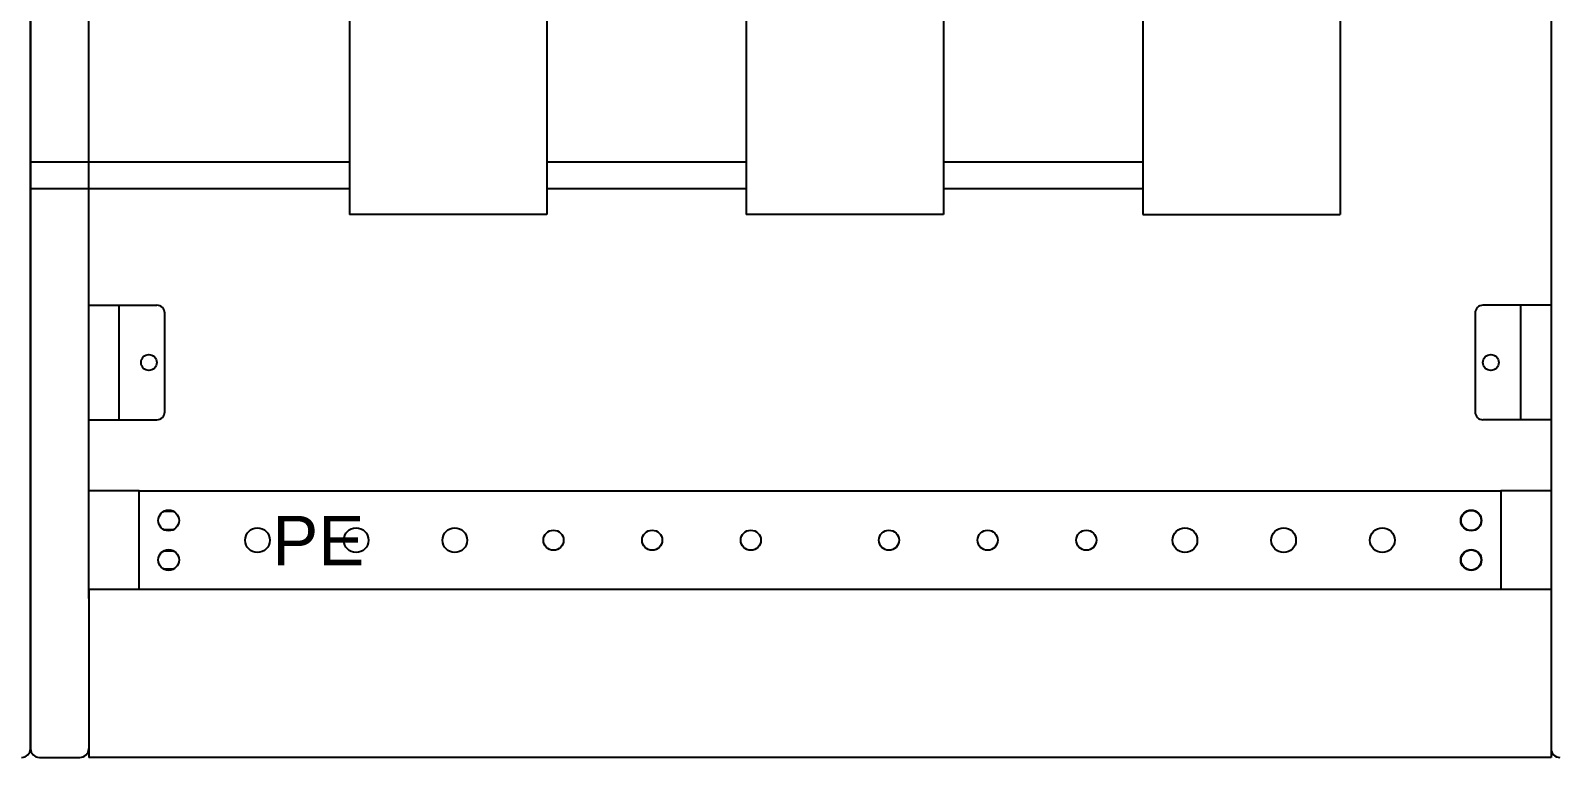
# Model space of a CAD drawing. Header units: inches. Extents: x 0 to 420, y 0 to 297.
# Drawn here: x 203.1 to 265, y 63.1 to 92.6 of the extents above; entities that cross this region are included whole.
import ezdxf
from ezdxf.enums import TextEntityAlignment as Align

# ---------------------------------------------------------------- set-up
doc = ezdxf.new("R2010")
doc.units = ezdxf.units.IN
doc.layers.add('Default', color=7, linetype='Continuous')
doc.layers.add('DV1_Default', color=7, linetype='Continuous')
doc.styles.add('SEACAD_arial_ttf', font='arial.ttf', dxfattribs={"height": 0.2})

# ---------------------------------------------------------------- blocks, each defined once
blk = doc.blocks.new('SE')
at = {"layer": 'DV1_Default', "color": 7, "linetype": 'Continuous', "ltscale": 25.4}
for p, q in [((203.145, 238.772), (203.145, 63.492)), ((203.145, 63.492), (203.145, 238.772)), ((203.145, 238.772), (203.145, 63.492)), ((203.145, 63.492), (203.145, 238.772)), ((205.505, 69.572), (205.505, 232.692)), ((264.785, 232.692), (264.785, 69.572)), ((216.081, 109.052), (216.081, 85.132)), ((224.081, 109.052), (224.081, 85.132)), ((232.161, 109.052), (232.161, 85.132)), ((240.161, 109.052), (240.161, 85.132)), ((248.241, 109.052), (248.241, 86.172)), ((256.241, 109.052), (256.241, 86.172)), ((205.505, 87.242), (203.145, 87.242)), ((216.081, 87.242), (205.505, 87.242)), ((232.161, 87.242), (224.081, 87.242)), ((248.241, 87.242), (240.161, 87.242)), ((205.505, 86.172), (203.145, 86.172)), ((216.081, 86.172), (205.505, 86.172)), ((232.161, 86.172), (224.081, 86.172)), ((248.241, 86.172), (240.161, 86.172)), ((248.241, 86.172), (248.241, 85.132)), ((256.241, 86.172), (256.241, 85.132)), ((224.081, 85.132), (216.081, 85.132)), ((240.161, 85.132), (232.161, 85.132)), ((248.241, 85.132), (256.241, 85.132)), ((205.505, 81.452), (206.585, 81.452)), ((206.585, 81.452), (206.745, 81.452)), ((206.745, 81.452), (207.065, 81.452)), ((206.745, 76.812), (206.745, 81.452)), ((207.065, 81.452), (208.265, 81.452)), ((208.585, 77.132), (208.585, 81.132)), ((261.705, 81.132), (261.705, 77.132)), ((263.225, 81.452), (262.025, 81.452)), ((263.545, 81.452), (263.225, 81.452)), ((263.705, 81.452), (263.545, 81.452)), ((263.545, 81.452), (263.545, 76.812)), ((264.785, 81.452), (263.705, 81.452)), ((205.505, 76.812), (206.585, 76.812)), ((206.585, 76.812), (206.745, 76.812)), ((206.745, 76.812), (207.065, 76.812)), ((207.065, 76.812), (208.265, 76.812)), ((263.225, 76.812), (262.025, 76.812)), ((263.545, 76.812), (263.225, 76.812)), ((263.705, 76.812), (263.545, 76.812)), ((264.785, 76.812), (263.705, 76.812)), ((207.545, 73.932), (205.505, 73.932)), ((207.545, 73.932), (262.745, 73.932)), ((207.545, 69.932), (207.545, 73.932)), ((262.745, 73.932), (262.745, 69.932)), ((264.785, 73.932), (262.745, 73.932)), ((208.961, 73.092), (208.528, 73.092)), ((208.528, 72.372), (208.961, 72.372)), ((208.961, 71.492), (208.528, 71.492)), ((208.528, 70.772), (208.961, 70.772)), ((264.785, 69.932), (205.505, 69.932)), ((205.505, 69.932), (205.505, 69.572)), ((264.785, 69.932), (264.785, 69.572)), ((205.505, 69.572), (205.505, 63.492)), ((264.785, 69.572), (264.785, 63.492)), ((203.145, 63.492), (203.145, 66.503)), ((203.145, 63.492), (203.145, 66.503)), ((203.145, 63.492), (203.145, 66.503)), ((203.145, 63.492), (203.145, 66.503)), ((203.505, 63.132), (205.145, 63.132)), ((203.505, 63.132), (205.145, 63.132)), ((205.505, 63.492), (205.505, 63.132)), ((264.785, 63.132), (205.505, 63.132)), ((264.785, 63.492), (264.785, 63.132))]:
    blk.add_line(p, q, dxfattribs=at)
for centre, radius in [((207.945, 79.132), 0.32), ((262.345, 79.132), 0.32), ((208.745, 72.732), 0.42), ((261.545, 72.732), 0.42), ((261.545, 72.732), 0.408), ((212.345, 71.932), 0.5), ((216.345, 71.932), 0.5), ((220.345, 71.932), 0.5), ((224.345, 71.932), 0.408), ((228.345, 71.932), 0.408), ((232.345, 71.932), 0.408), ((237.945, 71.932), 0.408), ((241.945, 71.932), 0.408), ((245.945, 71.932), 0.408), ((249.945, 71.932), 0.5), ((253.945, 71.932), 0.5), ((257.945, 71.932), 0.5), ((208.745, 71.132), 0.42), ((261.545, 71.132), 0.42), ((261.545, 71.132), 0.408)]:
    blk.add_circle(centre, radius, dxfattribs=at)
for centre, radius, start, end in [((208.265, 81.132), 0.32, 0, 90), ((262.025, 81.132), 0.32, 90, 180), ((208.265, 77.132), 0.32, 270, 360), ((262.025, 77.132), 0.32, 180, 270), ((202.785, 63.492), 0.36, 270, 360), ((203.505, 63.492), 0.36, 180, 270), ((203.505, 63.492), 0.36, 180, 270), ((205.145, 63.492), 0.36, 270, 360), ((205.145, 63.492), 0.36, 270, 360), ((265.145, 63.492), 0.36, 180, 270), ((265.145, 63.492), 0.36, 180, 270)]:
    blk.add_arc(centre, radius, start, end, dxfattribs=at)
at = {"layer": 'DV1_Default', "color": 7, "linetype": 'Continuous', "ltscale": 25.4, "style": 'SEACAD_arial_ttf'}
blk.add_text('PE', height=2, dxfattribs=at).set_placement((212.947, 72.917), align=Align.TOP_LEFT)

msp = doc.modelspace()

# ---------------------------------------------------------------- block references
at = {"layer": 'Default'}
msp.add_blockref('SE', (0, 0), dxfattribs=at)

doc.saveas('drawing.dxf')
